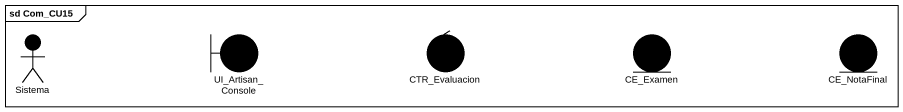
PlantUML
@startuml
mainframe sd Com_CU15
actor Sistema #000000
boundary UI_Artisan_Console #000000
control CTR_Evaluacion #000000
entity CE_Examen #000000
entity CE_NotaFinal #000000
@enduml
